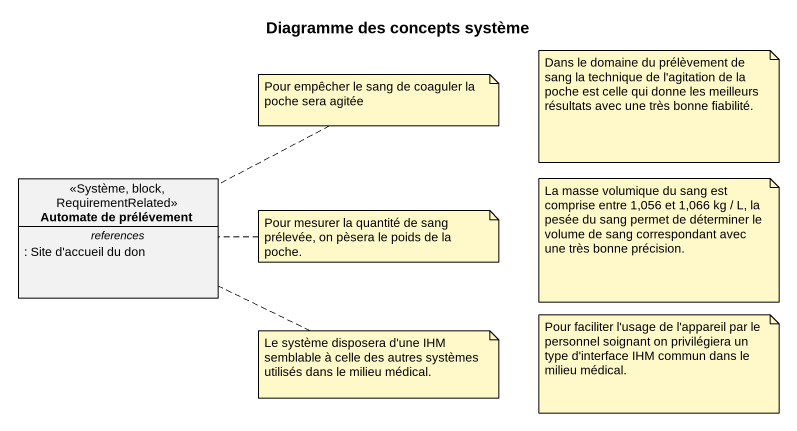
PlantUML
@startuml
title Diagramme des concepts système
hide circle
hide empty members
class "Automate de prélévement" as Automate_de_prélévement <<Système, block, RequirementRelated>> {
  -- references --
  : Site d'accueil du don
}
note right of Automate_de_prélévement : Pour empêcher le sang de coaguler la poche sera agitée
note as N2
  Dans le domaine du prélèvement de sang la technique de l'agitation de la poche est celle qui donne les meilleurs résultats avec une très bonne fiabilité.
end note
note as N3
  La masse volumique du sang est comprise entre 1,056 et 1,066 kg / L, la pesée du sang permet de déterminer le volume de sang correspondant avec une très bonne précision.
end note
note right of Automate_de_prélévement : Pour mesurer la quantité de sang prélevée, on pèsera le poids de la poche.
note right of Automate_de_prélévement : Le système disposera d'une IHM semblable à celle des autres systèmes utilisés dans le milieu médical.
note as N6
  Pour faciliter l'usage de l'appareil par le personnel soignant on privilégiera un type d'interface IHM commun dans le milieu médical.
end note
@enduml
